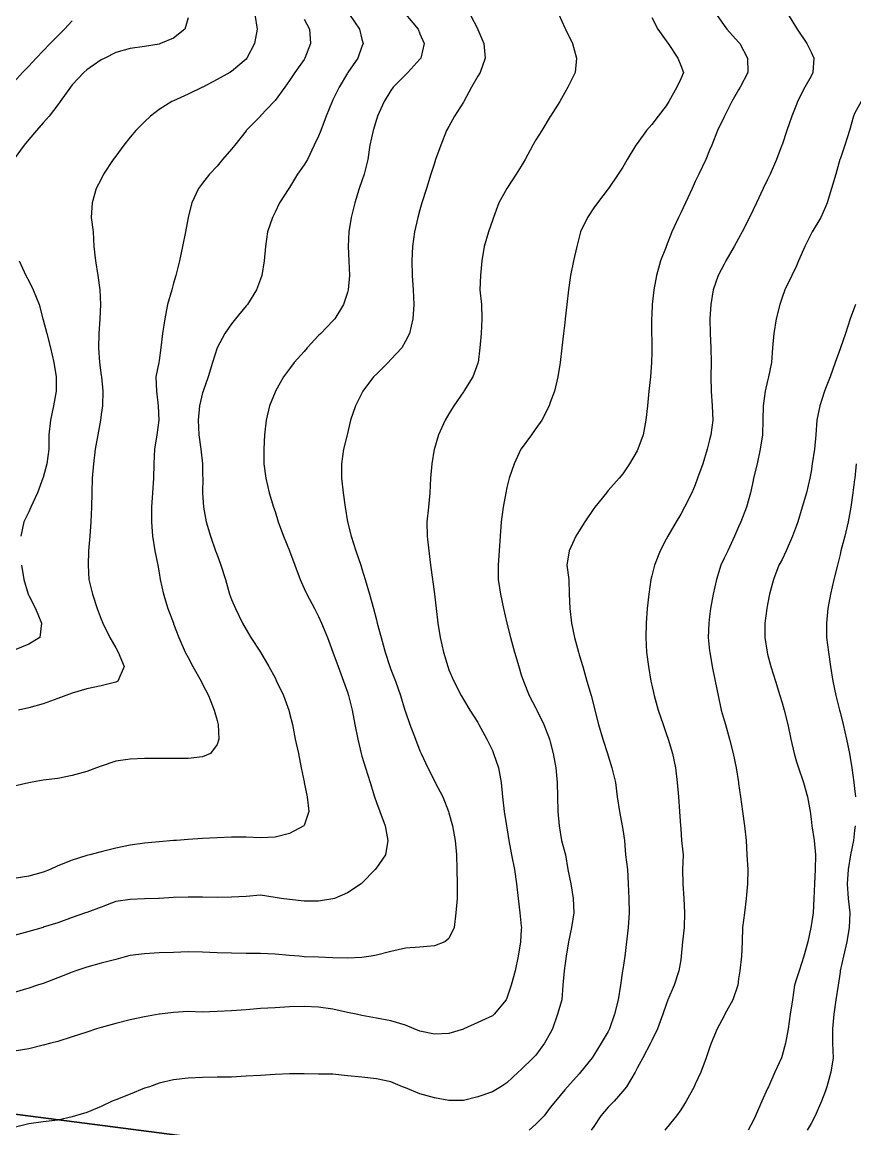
# Model space of a CAD drawing. Extents: x -729 to 771, y -779 to 721.
# Drawn here: x -155 to 34.1, y -413.4 to -162.1 of the extents above; entities that cross this region are included whole.
import ezdxf

# ---------------------------------------------------------------- set-up
doc = ezdxf.new("R2010")
doc.units = 0

msp = doc.modelspace()

# ---------------------------------------------------------------- linework, layer by layer
at = {"layer": 'CONTOURS'}
for points in [[(-80.6218, -160.3751, 296.472), (-78.329, -163.6646, 296.472), (-77.8009, -165.9524, 296.472), (-77.5333, -166.9541, 296.472), (-77.8009, -167.5986, 296.472), (-78.7438, -170.2436, 296.472), (-81.0113, -173.533, 296.472), (-81.0903, -173.6517, 296.472), (-82.9982, -176.8225, 296.472), (-84.3798, -179.7383, 296.472), (-84.5594, -180.112, 296.472), (-85.8931, -183.4015, 296.472), (-87.155, -186.6909, 296.472), (-87.6693, -187.9341, 296.472), (-88.6695, -189.9804, 296.472), (-90.1872, -193.2699, 296.472), (-90.9588, -194.469, 296.472), (-92.457, -196.5593, 296.472), (-94.2482, -199.6115, 296.472), (-94.4351, -199.8488, 296.472), (-96.5403, -203.1383, 296.472), (-97.5377, -205.217, 296.472), (-98.1324, -206.4278, 296.472), (-99.2771, -209.7172, 296.472), (-99.6769, -213.0067, 296.472), (-99.9942, -216.2962, 296.472), (-100.5484, -219.5857, 296.472), (-100.8272, -220.4504, 296.472), (-101.7366, -222.8751, 296.472), (-103.8144, -226.1646, 296.472), (-104.1167, -226.5207, 296.472), (-106.5422, -229.4541, 296.472), (-107.4061, -230.5746, 296.472), (-108.9291, -232.7436, 296.472), (-110.6956, -236.0047, 296.472), (-110.7081, -236.033, 296.472), (-111.7151, -239.3225, 296.472), (-112.7022, -242.612, 296.472), (-113.8809, -245.9015, 296.472), (-113.9851, -246.2485, 296.472), (-114.653, -249.1909, 296.472), (-114.9631, -252.4804, 296.472), (-114.8646, -255.7699, 296.472), (-114.3604, -259.0593, 296.472), (-114.0354, -262.3488, 296.472), (-113.9851, -264.839, 296.472), (-113.9666, -265.6383, 296.472), (-113.9793, -268.9278, 296.472), (-113.8049, -272.2172, 296.472), (-113.1533, -275.5067, 296.472), (-112.1677, -278.7962, 296.472), (-111.0313, -282.0857, 296.472), (-110.6956, -283.0488, 296.472), (-109.8679, -285.3751, 296.472), (-108.8179, -288.6646, 296.472), (-107.8523, -291.9541, 296.472), (-107.4061, -293.1389, 296.472), (-106.4943, -295.2436, 296.472), (-104.9037, -298.533, 296.472), (-104.1167, -300.0044, 296.472), (-103.015, -301.8225, 296.472), (-100.8592, -305.112, 296.472), (-100.8272, -305.1513, 296.472), (-98.9227, -308.4015, 296.472), (-97.5377, -310.9717, 296.472), (-97.1714, -311.6909, 296.472), (-95.6504, -314.9804, 296.472), (-94.4227, -318.2699, 296.472), (-94.2482, -318.9839, 296.472), (-93.5901, -321.5593, 296.472), (-92.9345, -324.8488, 296.472), (-92.2449, -328.1383, 296.472), (-91.5864, -331.4278, 296.472), (-90.9588, -334.5984, 296.472), (-90.9331, -334.7172, 296.472), (-90.2394, -338.0067, 296.472), (-89.8515, -341.2962, 296.472), (-90.9588, -344.5157, 296.472), (-91.0051, -344.5857, 296.472), (-94.2482, -346.3373, 296.472), (-97.5377, -347.1011, 296.472), (-100.8272, -347.2824, 296.472), (-104.1167, -347.1427, 296.472), (-107.4061, -347.1646, 296.472), (-110.6956, -347.2775, 296.472), (-113.9851, -347.4473, 296.472), (-117.2745, -347.6568, 296.472), (-119.9183, -347.8751, 296.472), (-120.564, -347.9217, 296.472), (-123.8535, -348.1705, 296.472), (-127.143, -348.5097, 296.472), (-130.4324, -348.9738, 296.472), (-133.7219, -349.6276, 296.472), (-137.0114, -350.5004, 296.472), (-139.6088, -351.1646, 296.472), (-140.3009, -351.3239, 296.472), (-143.5903, -352.3396, 296.472), (-146.8798, -353.6813, 296.472), (-148.5941, -354.4541, 296.472), (-150.1693, -355.0543, 296.472), (-153.4588, -355.9765, 296.472), (-156.7482, -356.5013, 296.472)], [(-67.834, -160.3751, 306.472), (-65.0585, -163.6646, 306.472), (-64.643, -164.7483, 306.472), (-63.7002, -166.9541, 306.472), (-64.4174, -170.2436, 306.472), (-64.643, -170.4915, 306.472), (-67.416, -173.533, 306.472), (-67.9324, -174.0049, 306.472), (-70.6901, -176.8225, 306.472), (-71.2219, -177.6214, 306.472), (-72.773, -180.112, 306.472), (-74.2728, -183.4015, 306.472), (-74.5114, -184.1652, 306.472), (-75.2899, -186.6909, 306.472), (-75.9932, -189.9804, 306.472), (-76.494, -193.2699, 306.472), (-77.3178, -196.5593, 306.472), (-77.8009, -198.0747, 306.472), (-78.4019, -199.8488, 306.472), (-79.4501, -203.1383, 306.472), (-80.2743, -206.4278, 306.472), (-80.8063, -209.7172, 306.472), (-80.9198, -213.0067, 306.472), (-80.7649, -216.2962, 306.472), (-80.6631, -219.5857, 306.472), (-80.9279, -222.8751, 306.472), (-81.0903, -223.4551, 306.472), (-81.9622, -226.1646, 306.472), (-83.9785, -229.4541, 306.472), (-84.3798, -229.9068, 306.472), (-87.1075, -232.7436, 306.472), (-87.6693, -233.258, 306.472), (-90.2723, -236.033, 306.472), (-90.9588, -236.8307, 306.472), (-93.168, -239.3225, 306.472), (-94.2482, -240.823, 306.472), (-95.587, -242.612, 306.472), (-97.4465, -245.9015, 306.472), (-97.5377, -246.124, 306.472), (-98.7575, -249.1909, 306.472), (-99.5403, -252.4804, 306.472), (-99.9042, -255.7699, 306.472), (-100.1088, -259.0593, 306.472), (-100.0472, -262.3488, 306.472), (-99.6283, -265.6383, 306.472), (-98.8817, -268.9278, 306.472), (-97.8701, -272.2172, 306.472), (-97.5377, -273.1968, 306.472), (-96.849, -275.5067, 306.472), (-95.6313, -278.7962, 306.472), (-94.2747, -282.0857, 306.472), (-94.2482, -282.1494, 306.472), (-93.0231, -285.3751, 306.472), (-91.8148, -288.6646, 306.472), (-90.9588, -290.658, 306.472), (-90.3305, -291.9541, 306.472), (-88.5623, -295.2436, 306.472), (-87.6693, -297.019, 306.472), (-86.9759, -298.533, 306.472), (-85.6297, -301.8225, 306.472), (-84.3798, -305.1103, 306.472), (-84.3793, -305.112, 306.472), (-83.1745, -308.4015, 306.472), (-81.9571, -311.6909, 306.472), (-81.0903, -314.2225, 306.472), (-80.8729, -314.9804, 306.472), (-80.0605, -318.2699, 306.472), (-79.3978, -321.5593, 306.472), (-78.7272, -324.8488, 306.472), (-77.9556, -328.1383, 306.472), (-77.8009, -328.7259, 306.472), (-77.0213, -331.4278, 306.472), (-75.9306, -334.7172, 306.472), (-74.986, -338.0067, 306.472), (-74.5114, -339.2852, 306.472), (-73.7167, -341.2962, 306.472), (-72.5254, -344.5857, 306.472), (-71.8975, -347.8751, 306.472), (-72.4641, -351.1646, 306.472), (-74.5114, -354.0646, 306.472), (-74.8203, -354.4541, 306.472), (-77.8009, -357.5634, 306.472), (-78.0152, -357.7436, 306.472), (-81.0903, -359.8113, 306.472), (-84.067, -361.033, 306.472), (-84.3798, -361.1372, 306.472), (-87.6693, -361.655, 306.472), (-90.9588, -361.6519, 306.472), (-94.2482, -361.3195, 306.472), (-96.1232, -361.033, 306.472), (-97.5377, -360.8134, 306.472), (-100.8272, -360.317, 306.472), (-104.1167, -360.597, 306.472), (-107.4061, -360.7753, 306.472), (-110.6956, -360.8058, 306.472), (-113.9851, -360.7554, 306.472), (-117.2745, -360.739, 306.472), (-120.564, -360.8667, 306.472), (-123.8535, -361.0291, 306.472), (-123.9956, -361.033, 306.472), (-127.143, -361.1234, 306.472), (-130.4324, -361.2593, 306.472), (-133.7219, -361.7076, 306.472), (-137.0114, -363.0038, 306.472), (-140.3009, -364.2249, 306.472), (-140.5583, -364.3225, 306.472), (-143.5903, -365.3964, 306.472), (-146.8798, -366.5987, 306.472), (-150.1693, -367.6078, 306.472), (-150.1839, -367.612, 306.472), (-153.4588, -368.5598, 306.472), (-156.7482, -369.4388, 306.472)], [(-53.2259, -160.3751, 316.472), (-51.5267, -163.6646, 316.472), (-51.4851, -163.7749, 316.472), (-50.1145, -166.9541, 316.472), (-49.8142, -170.2436, 316.472), (-50.9807, -173.533, 316.472), (-51.4851, -174.3423, 316.472), (-52.9124, -176.8225, 316.472), (-54.7008, -180.112, 316.472), (-54.7745, -180.2475, 316.472), (-56.7702, -183.4015, 316.472), (-58.064, -185.7607, 316.472), (-58.5728, -186.6909, 316.472), (-59.8992, -189.9804, 316.472), (-61.0682, -193.2699, 316.472), (-61.3535, -194.0974, 316.472), (-62.1354, -196.5593, 316.472), (-63.1503, -199.8488, 316.472), (-64.1874, -203.1383, 316.472), (-64.643, -204.6637, 316.472), (-65.1191, -206.4278, 316.472), (-65.8981, -209.7172, 316.472), (-66.3582, -213.0067, 316.472), (-66.4996, -216.2962, 316.472), (-66.4008, -219.5857, 316.472), (-66.1643, -222.8751, 316.472), (-65.9851, -226.1646, 316.472), (-66.2172, -229.4541, 316.472), (-67.0349, -232.7436, 316.472), (-67.9324, -234.5291, 316.472), (-68.7823, -236.033, 316.472), (-71.2219, -238.6919, 316.472), (-71.8469, -239.3225, 316.472), (-74.5114, -241.9706, 316.472), (-75.1681, -242.612, 316.472), (-77.5837, -245.9015, 316.472), (-77.8009, -246.3175, 316.472), (-79.2446, -249.1909, 316.472), (-80.37, -252.4804, 316.472), (-81.0903, -255.4848, 316.472), (-81.1588, -255.7699, 316.472), (-81.9957, -259.0593, 316.472), (-82.4716, -262.3488, 316.472), (-82.4346, -265.6383, 316.472), (-82.0682, -268.9278, 316.472), (-81.6231, -272.2172, 316.472), (-81.0903, -275.506, 316.472), (-81.0902, -275.5067, 316.472), (-80.2337, -278.7962, 316.472), (-79.1997, -282.0857, 316.472), (-78.0785, -285.3751, 316.472), (-77.8009, -286.2428, 316.472), (-77.0678, -288.6646, 316.472), (-76.0956, -291.9541, 316.472), (-75.158, -295.2436, 316.472), (-74.5114, -297.7847, 316.472), (-74.3102, -298.533, 316.472), (-73.4323, -301.8225, 316.472), (-72.5389, -305.112, 316.472), (-71.4418, -308.4015, 316.472), (-71.2219, -309.0293, 316.472), (-70.2086, -311.6909, 316.472), (-69.0609, -314.9804, 316.472), (-68.0711, -318.2699, 316.472), (-67.9324, -318.6934, 316.472), (-66.9112, -321.5593, 316.472), (-65.6801, -324.8488, 316.472), (-64.643, -327.5473, 316.472), (-64.3884, -328.1383, 316.472), (-62.8787, -331.4278, 316.472), (-61.3535, -334.3746, 316.472), (-61.1539, -334.7172, 316.472), (-59.4104, -338.0067, 316.472), (-58.1528, -341.2962, 316.472), (-58.064, -341.5974, 316.472), (-57.2365, -344.5857, 316.472), (-56.6085, -347.8751, 316.472), (-56.3364, -351.1646, 316.472), (-56.2886, -354.4541, 316.472), (-56.1655, -357.7436, 316.472), (-56.2056, -361.033, 316.472), (-56.4598, -364.3225, 316.472), (-56.8325, -367.612, 316.472), (-58.064, -370.1178, 316.472), (-59.0156, -370.9015, 316.472), (-61.3535, -371.8151, 316.472), (-64.643, -372.1151, 316.472), (-67.9324, -372.3711, 316.472), (-71.2219, -373.1243, 316.472), (-74.5114, -373.9596, 316.472), (-75.6931, -374.1909, 316.472), (-77.8009, -374.4746, 316.472), (-81.0903, -374.6381, 316.472), (-84.3798, -374.5037, 316.472), (-87.6693, -374.4185, 316.472), (-90.9588, -374.2708, 316.472), (-92.0475, -374.1909, 316.472), (-94.2482, -374.0066, 316.472), (-97.5377, -373.7191, 316.472), (-100.8272, -373.587, 316.472), (-104.1167, -373.5656, 316.472), (-107.4061, -373.5102, 316.472), (-110.6956, -373.3735, 316.472), (-113.9851, -373.2174, 316.472), (-117.2745, -373.1963, 316.472), (-120.564, -373.308, 316.472), (-123.8535, -373.422, 316.472), (-127.143, -373.6188, 316.472), (-130.4324, -374.0408, 316.472), (-131.0273, -374.1909, 316.472), (-133.7219, -374.9255, 316.472), (-137.0114, -375.7633, 316.472), (-140.3009, -376.6368, 316.472), (-142.7927, -377.4804, 316.472), (-143.5903, -377.7629, 316.472), (-146.8798, -379.0989, 316.472), (-150.1693, -380.3653, 316.472), (-151.4802, -380.7699, 316.472), (-153.4588, -381.3919, 316.472), (-156.7482, -382.4146, 316.472)], [(-33.1183, -160.3751, 326.472), (-31.7482, -163.3613, 326.472), (-31.5956, -163.6646, 326.472), (-29.971, -166.9541, 326.472), (-29.0663, -170.2436, 326.472), (-29.3726, -173.533, 326.472), (-31.0411, -176.8225, 326.472), (-31.7482, -178.0697, 326.472), (-32.9061, -180.112, 326.472), (-34.9687, -183.4015, 326.472), (-35.0377, -183.5023, 326.472), (-36.9522, -186.6909, 326.472), (-38.3272, -188.8272, 326.472), (-38.9839, -189.9804, 326.472), (-40.7358, -193.2699, 326.472), (-41.6167, -194.8075, 326.472), (-42.7643, -196.5593, 326.472), (-44.8958, -199.8488, 326.472), (-44.9061, -199.8668, 326.472), (-46.6936, -203.1383, 326.472), (-47.9536, -206.4278, 326.472), (-48.1956, -207.0788, 326.472), (-49.0754, -209.7172, 326.472), (-50.0353, -213.0067, 326.472), (-50.6156, -216.2962, 326.472), (-50.8894, -219.5857, 326.472), (-51.0196, -222.8751, 326.472), (-50.6614, -226.1646, 326.472), (-50.565, -229.4541, 326.472), (-50.7075, -232.7436, 326.472), (-51.0162, -236.033, 326.472), (-51.421, -239.3225, 326.472), (-51.4851, -239.5417, 326.472), (-52.5963, -242.612, 326.472), (-54.698, -245.9015, 326.472), (-54.7745, -246.0119, 326.472), (-56.9556, -249.1909, 326.472), (-58.064, -251.0176, 326.472), (-58.8811, -252.4804, 326.472), (-60.4272, -255.7699, 326.472), (-61.3535, -258.8885, 326.472), (-61.4074, -259.0593, 326.472), (-61.9454, -262.3488, 326.472), (-62.2213, -265.6383, 326.472), (-62.4117, -268.9278, 326.472), (-62.7116, -272.2172, 326.472), (-63.0448, -275.5067, 326.472), (-62.9948, -278.7962, 326.472), (-62.651, -282.0857, 326.472), (-62.2052, -285.3751, 326.472), (-61.8017, -288.6646, 326.472), (-61.3535, -291.8498, 326.472), (-61.3408, -291.9541, 326.472), (-60.9621, -295.2436, 326.472), (-60.5388, -298.533, 326.472), (-60.0059, -301.8225, 326.472), (-59.2777, -305.112, 326.472), (-58.3279, -308.4015, 326.472), (-58.064, -309.1479, 326.472), (-56.9452, -311.6909, 326.472), (-55.294, -314.9804, 326.472), (-54.7745, -315.8968, 326.472), (-53.3415, -318.2699, 326.472), (-51.4851, -321.0833, 326.472), (-51.228, -321.5593, 326.472), (-49.4147, -324.8488, 326.472), (-48.1956, -327.4536, 326.472), (-47.9048, -328.1383, 326.472), (-46.8266, -331.4278, 326.472), (-46.1698, -334.7172, 326.472), (-45.9162, -338.0067, 326.472), (-45.522, -341.2962, 326.472), (-44.988, -344.5857, 326.472), (-44.9061, -345.041, 326.472), (-44.4145, -347.8751, 326.472), (-43.8199, -351.1646, 326.472), (-43.1959, -354.4541, 326.472), (-42.7242, -357.7436, 326.472), (-42.3234, -361.033, 326.472), (-41.9248, -364.3225, 326.472), (-41.6167, -367.3289, 326.472), (-41.5876, -367.612, 326.472), (-41.6167, -368.1078, 326.472), (-41.7809, -370.9015, 326.472), (-42.3145, -374.1909, 326.472), (-43.0312, -377.4804, 326.472), (-43.9208, -380.7699, 326.472), (-44.9061, -383.7182, 326.472), (-45.0571, -384.0593, 326.472), (-47.7499, -387.3488, 326.472), (-48.1956, -387.7043, 326.472), (-51.4851, -389.2256, 326.472), (-54.637, -390.6383, 326.472), (-54.7745, -390.7077, 326.472), (-58.064, -391.7263, 326.472), (-61.3535, -391.877, 326.472), (-64.643, -391.1917, 326.472), (-65.9638, -390.6383, 326.472), (-67.9324, -389.8076, 326.472), (-71.2219, -388.8188, 326.472), (-74.5114, -388.229, 326.472), (-77.8009, -387.6235, 326.472), (-79.0857, -387.3488, 326.472), (-81.0903, -386.9115, 326.472), (-84.3798, -386.1535, 326.472), (-87.6693, -385.715, 326.472), (-90.9588, -385.5888, 326.472), (-94.2482, -385.6742, 326.472), (-97.5377, -385.8684, 326.472), (-100.8272, -386.0679, 326.472), (-104.1167, -386.3497, 326.472), (-107.4061, -386.559, 326.472), (-110.6956, -386.7552, 326.472), (-113.9851, -386.8872, 326.472), (-117.2745, -386.7297, 326.472), (-120.564, -386.9104, 326.472), (-123.7844, -387.3488, 326.472), (-123.8535, -387.3581, 326.472), (-127.143, -387.9582, 326.472), (-130.4324, -388.6493, 326.472), (-133.7219, -389.4813, 326.472), (-137.0114, -390.3448, 326.472), (-138.0661, -390.6383, 326.472), (-140.3009, -391.3916, 326.472), (-143.5903, -392.4852, 326.472), (-146.8798, -393.5183, 326.472), (-148.4334, -393.9278, 326.472), (-150.1693, -394.3975, 326.472), (-153.4588, -395.1689, 326.472), (-156.7482, -395.7509, 326.472)], [(-102.1147, -160.3751, 276.472), (-101.5878, -163.6646, 276.472), (-102.1676, -166.9541, 276.472), (-103.9352, -170.2436, 276.472), (-104.1167, -170.4632, 276.472), (-107.4061, -173.3104, 276.472), (-107.7799, -173.533, 276.472), (-110.6956, -175.1349, 276.472), (-113.9687, -176.8225, 276.472), (-113.9851, -176.8319, 276.472), (-117.2745, -178.4655, 276.472), (-120.564, -179.9361, 276.472), (-120.9701, -180.112, 276.472), (-123.8535, -181.9401, 276.472), (-125.8156, -183.4015, 276.472), (-127.143, -184.7017, 276.472), (-129.1683, -186.6909, 276.472), (-130.4324, -188.1754, 276.472), (-131.8439, -189.9804, 276.472), (-133.7219, -192.5007, 276.472), (-134.2635, -193.2699, 276.472), (-136.4618, -196.5593, 276.472), (-137.0114, -197.6996, 276.472), (-138.1347, -199.8488, 276.472), (-139.0755, -203.1383, 276.472), (-139.2534, -206.4278, 276.472), (-138.8414, -209.7172, 276.472), (-138.6482, -213.0067, 276.472), (-138.2812, -216.2962, 276.472), (-137.7832, -219.5857, 276.472), (-137.3542, -222.8751, 276.472), (-137.1892, -226.1646, 276.472), (-137.2952, -229.4541, 276.472), (-137.5603, -232.7436, 276.472), (-137.6073, -236.033, 276.472), (-137.3832, -239.3225, 276.472), (-137.0114, -242.3121, 276.472), (-136.972, -242.612, 276.472), (-136.628, -245.9015, 276.472), (-136.7453, -249.1909, 276.472), (-137.0114, -251.1712, 276.472), (-137.174, -252.4804, 276.472), (-137.7417, -255.7699, 276.472), (-138.3811, -259.0593, 276.472), (-138.7655, -262.3488, 276.472), (-139.0218, -265.6383, 276.472), (-139.1485, -268.9278, 276.472), (-139.2007, -272.2172, 276.472), (-139.3434, -275.5067, 276.472), (-139.5748, -278.7962, 276.472), (-139.8555, -282.0857, 276.472), (-139.9946, -285.3751, 276.472), (-139.7982, -288.6646, 276.472), (-138.9599, -291.9541, 276.472), (-137.9453, -295.2436, 276.472), (-137.0114, -297.6547, 276.472), (-136.6632, -298.533, 276.472), (-135.0393, -301.8225, 276.472), (-133.7219, -304.1243, 276.472), (-133.1561, -305.112, 276.472), (-131.8018, -308.4015, 276.472), (-133.2383, -311.6909, 276.472), (-133.7219, -311.9338, 276.472), (-137.0114, -312.7454, 276.472), (-140.3009, -313.4801, 276.472), (-143.5903, -314.4595, 276.472), (-145.0723, -314.9804, 276.472), (-146.8798, -315.6326, 276.472), (-150.1693, -316.8439, 276.472), (-153.4588, -317.7514, 276.472), (-155.7907, -318.2699, 276.472)], [(2.6905, -160.3751, 346.472), (4.436, -162.8748, 346.472), (5.0473, -163.6646, 346.472), (7.7255, -166.5963, 346.472), (7.994, -166.9541, 346.472), (9.7381, -170.2436, 346.472), (9.8098, -173.533, 346.472), (8.0684, -176.8225, 346.472), (7.7255, -177.4724, 346.472), (6.2031, -180.112, 346.472), (4.512, -183.4015, 346.472), (4.436, -183.5825, 346.472), (2.9452, -186.6909, 346.472), (1.625, -189.9804, 346.472), (1.1465, -191.1314, 346.472), (0.2634, -193.2699, 346.472), (-1.3235, -196.5593, 346.472), (-2.143, -198.2964, 346.472), (-2.8465, -199.8488, 346.472), (-4.3731, -203.1383, 346.472), (-5.4324, -205.357, 346.472), (-5.8936, -206.4278, 346.472), (-7.4213, -209.7172, 346.472), (-8.6924, -213.0067, 346.472), (-8.7219, -213.1024, 346.472), (-10.0165, -216.2962, 346.472), (-10.9252, -219.5857, 346.472), (-11.5299, -222.8751, 346.472), (-11.9274, -226.1646, 346.472), (-12.0114, -228.5215, 346.472), (-12.0496, -229.4541, 346.472), (-12.0293, -232.7436, 346.472), (-12.0114, -234.1647, 346.472), (-11.9911, -236.033, 346.472), (-12.0114, -237.0618, 346.472), (-12.0691, -239.3225, 346.472), (-12.3191, -242.612, 346.472), (-12.6353, -245.9015, 346.472), (-12.9678, -249.1909, 346.472), (-13.3458, -252.4804, 346.472), (-13.9389, -255.7699, 346.472), (-15.15, -259.0593, 346.472), (-15.3009, -259.3839, 346.472), (-17.0308, -262.3488, 346.472), (-18.5903, -264.6148, 346.472), (-19.425, -265.6383, 346.472), (-21.8798, -268.4222, 346.472), (-22.2682, -268.9278, 346.472), (-24.9199, -272.2172, 346.472), (-25.1693, -272.5332, 346.472), (-27.1713, -275.5067, 346.472), (-28.4588, -277.6161, 346.472), (-29.2115, -278.7962, 346.472), (-30.7376, -282.0857, 346.472), (-31.296, -285.3751, 346.472), (-30.84, -288.6646, 346.472), (-30.7623, -291.9541, 346.472), (-30.6148, -295.2436, 346.472), (-30.2218, -298.533, 346.472), (-29.5029, -301.8225, 346.472), (-28.6331, -305.112, 346.472), (-28.4588, -305.6977, 346.472), (-27.6773, -308.4015, 346.472), (-26.7105, -311.6909, 346.472), (-25.7595, -314.9804, 346.472), (-25.1693, -317.3111, 346.472), (-24.9218, -318.2699, 346.472), (-24.1151, -321.5593, 346.472), (-23.071, -324.8488, 346.472), (-22.0195, -328.1383, 346.472), (-21.8798, -328.6345, 346.472), (-21.0276, -331.4278, 346.472), (-20.2595, -334.7172, 346.472), (-19.8521, -338.0067, 346.472), (-19.3542, -341.2962, 346.472), (-18.7421, -344.5857, 346.472), (-18.5903, -345.4024, 346.472), (-18.1909, -347.8751, 346.472), (-17.9325, -351.1646, 346.472), (-17.4991, -354.4541, 346.472), (-17.3255, -357.7436, 346.472), (-17.2291, -361.033, 346.472), (-17.1555, -364.3225, 346.472), (-17.3326, -367.612, 346.472), (-17.6969, -370.9015, 346.472), (-18.1471, -374.1909, 346.472), (-18.5903, -377.1782, 346.472), (-18.6327, -377.4804, 346.472), (-19.1324, -380.7699, 346.472), (-19.6131, -384.0593, 346.472), (-20.4242, -387.3488, 346.472), (-21.6114, -390.6383, 346.472), (-21.8798, -391.2365, 346.472), (-23.5026, -393.9278, 346.472), (-25.1693, -396.6205, 346.472), (-25.5364, -397.2172, 346.472), (-28.1585, -400.5067, 346.472), (-28.4588, -400.8356, 346.472), (-31.0959, -403.7962, 346.472), (-31.7482, -404.5203, 346.472), (-33.842, -407.0857, 346.472), (-35.0377, -408.5409, 346.472), (-36.4609, -410.3751, 346.472), (-38.3272, -412.2995, 346.472), (-39.8525, -413.6646, 346.472)], [(18.9915, -160.3751, 356.472), (20.8833, -163.4629, 356.472), (21.0039, -163.6646, 356.472), (23.1856, -166.9541, 356.472), (24.1728, -168.8635, 356.472), (24.7669, -170.2436, 356.472), (24.5776, -173.533, 356.472), (24.1728, -174.353, 356.472), (22.7349, -176.8225, 356.472), (21.1237, -180.112, 356.472), (20.8833, -180.7491, 356.472), (19.8175, -183.4015, 356.472), (18.6769, -186.6909, 356.472), (17.5939, -189.9061, 356.472), (17.5675, -189.9804, 356.472), (16.3386, -193.2699, 356.472), (14.8954, -196.5593, 356.472), (14.3044, -197.8025, 356.472), (13.2951, -199.8488, 356.472), (11.7513, -203.1383, 356.472), (11.0149, -204.6837, 356.472), (10.1657, -206.4278, 356.472), (8.5306, -209.7172, 356.472), (7.7255, -211.2036, 356.472), (6.7284, -213.0067, 356.472), (4.8302, -216.2962, 356.472), (4.436, -217.0676, 356.472), (3.1063, -219.5857, 356.472), (1.9742, -222.8751, 356.472), (1.4292, -226.1646, 356.472), (1.2247, -229.4541, 356.472), (1.2595, -232.7436, 356.472), (1.4158, -236.033, 356.472), (1.4545, -239.3225, 356.472), (1.4362, -242.612, 356.472), (1.5103, -245.9015, 356.472), (1.6805, -249.1909, 356.472), (1.843, -252.4804, 356.472), (1.4124, -255.7699, 356.472), (1.1465, -256.9206, 356.472), (0.586, -259.0593, 356.472), (-0.4319, -262.3488, 356.472), (-1.5861, -265.6383, 356.472), (-2.143, -267.1037, 356.472), (-2.9304, -268.9278, 356.472), (-4.5622, -272.2172, 356.472), (-5.4324, -273.7872, 356.472), (-6.4208, -275.5067, 356.472), (-8.3606, -278.7962, 356.472), (-8.7219, -279.4777, 356.472), (-10.0545, -282.0857, 356.472), (-11.3686, -285.3751, 356.472), (-12.0114, -287.7939, 356.472), (-12.2368, -288.6646, 356.472), (-12.6777, -291.9541, 356.472), (-13.0075, -295.2436, 356.472), (-13.2344, -298.533, 356.472), (-13.308, -301.8225, 356.472), (-13.1624, -305.112, 356.472), (-12.7415, -308.4015, 356.472), (-12.1958, -311.6909, 356.472), (-12.0114, -312.5851, 356.472), (-11.4831, -314.9804, 356.472), (-10.5297, -318.2699, 356.472), (-9.4435, -321.5593, 356.472), (-8.7219, -323.633, 356.472), (-8.2828, -324.8488, 356.472), (-7.285, -328.1383, 356.472), (-6.6085, -331.4278, 356.472), (-6.2401, -334.7172, 356.472), (-5.9369, -338.0067, 356.472), (-5.6985, -341.2962, 356.472), (-5.4859, -344.5857, 356.472), (-5.4324, -345.2681, 356.472), (-5.237, -347.8751, 356.472), (-4.8739, -351.1646, 356.472), (-5.0392, -354.4541, 356.472), (-4.9798, -357.7436, 356.472), (-4.7474, -361.033, 356.472), (-4.5535, -364.3225, 356.472), (-4.658, -367.612, 356.472), (-5.031, -370.9015, 356.472), (-5.3219, -374.1909, 356.472), (-5.4324, -374.958, 356.472), (-5.8253, -377.4804, 356.472), (-6.887, -380.7699, 356.472), (-8.3419, -384.0593, 356.472), (-8.7219, -385.1041, 356.472), (-9.4572, -387.3488, 356.472), (-10.7312, -390.6383, 356.472), (-12.0114, -393.316, 356.472), (-12.2979, -393.9278, 356.472), (-14.0432, -397.2172, 356.472), (-15.3009, -399.5562, 356.472), (-15.7758, -400.5067, 356.472), (-17.7673, -403.7962, 356.472), (-18.5903, -404.8285, 356.472), (-20.5288, -407.0857, 356.472), (-21.8798, -408.4668, 356.472), (-23.5266, -410.3751, 356.472), (-25.1693, -412.8599, 356.472), (-25.7224, -413.6646, 356.472)], [(-12.0114, -161.0545, 336.472), (-10.582, -163.6646, 336.472), (-8.7219, -166.2831, 336.472), (-8.29, -166.9541, 336.472), (-6.0948, -170.2436, 336.472), (-5.4324, -171.903, 336.472), (-4.8222, -173.533, 336.472), (-5.4324, -174.935, 336.472), (-6.3174, -176.8225, 336.472), (-8.1538, -180.112, 336.472), (-8.7219, -181.0793, 336.472), (-10.5174, -183.4015, 336.472), (-12.0114, -185.2996, 336.472), (-13.1736, -186.6909, 336.472), (-15.3009, -189.6034, 336.472), (-15.5924, -189.9804, 336.472), (-17.5697, -193.2699, 336.472), (-18.5903, -195.0269, 336.472), (-19.6361, -196.5593, 336.472), (-21.8287, -199.8488, 336.472), (-21.8798, -199.9262, 336.472), (-24.2882, -203.1383, 336.472), (-25.1693, -204.2421, 336.472), (-26.5576, -206.4278, 336.472), (-28.1622, -209.7172, 336.472), (-28.4588, -210.9092, 336.472), (-29.0253, -213.0067, 336.472), (-29.7719, -216.2962, 336.472), (-30.4315, -219.5857, 336.472), (-30.8878, -222.8751, 336.472), (-31.2838, -226.1646, 336.472), (-31.6379, -229.4541, 336.472), (-31.7482, -230.3826, 336.472), (-32.0198, -232.7436, 336.472), (-32.4193, -236.033, 336.472), (-32.7891, -239.3225, 336.472), (-33.307, -242.612, 336.472), (-34.0991, -245.9015, 336.472), (-35.0377, -248.4465, 336.472), (-35.2959, -249.1909, 336.472), (-36.9698, -252.4804, 336.472), (-38.3272, -254.3073, 336.472), (-39.3008, -255.7699, 336.472), (-41.6167, -258.9235, 336.472), (-41.7082, -259.0593, 336.472), (-43.2523, -262.3488, 336.472), (-44.3849, -265.6383, 336.472), (-44.9061, -267.7542, 336.472), (-45.1636, -268.9278, 336.472), (-45.7729, -272.2172, 336.472), (-46.1949, -275.5067, 336.472), (-46.4263, -278.7962, 336.472), (-46.6433, -282.0857, 336.472), (-46.8697, -285.3751, 336.472), (-46.8482, -288.6646, 336.472), (-46.3431, -291.9541, 336.472), (-45.6852, -295.2436, 336.472), (-44.9061, -298.5225, 336.472), (-44.9037, -298.533, 336.472), (-44.0558, -301.8225, 336.472), (-43.1586, -305.112, 336.472), (-42.1895, -308.4015, 336.472), (-41.6167, -310.2559, 336.472), (-41.1425, -311.6909, 336.472), (-39.8039, -314.9804, 336.472), (-38.3272, -317.8564, 336.472), (-38.0966, -318.2699, 336.472), (-36.5356, -321.5593, 336.472), (-35.225, -324.8488, 336.472), (-35.0377, -325.4566, 336.472), (-34.3869, -328.1383, 336.472), (-33.8151, -331.4278, 336.472), (-33.4849, -334.7172, 336.472), (-33.3821, -338.0067, 336.472), (-33.3052, -341.2962, 336.472), (-33.0363, -344.5857, 336.472), (-32.4602, -347.8751, 336.472), (-31.7482, -350.6234, 336.472), (-31.6178, -351.1646, 336.472), (-31.0325, -354.4541, 336.472), (-30.3628, -357.7436, 336.472), (-29.8113, -361.033, 336.472), (-29.6633, -364.3225, 336.472), (-30.2307, -367.612, 336.472), (-30.9226, -370.9015, 336.472), (-31.4623, -374.1909, 336.472), (-31.7482, -376.3137, 336.472), (-31.8836, -377.4804, 336.472), (-32.194, -380.7699, 336.472), (-32.4348, -384.0593, 336.472), (-33.4062, -387.3488, 336.472), (-34.5556, -390.6383, 336.472), (-35.0377, -391.6074, 336.472), (-36.3318, -393.9278, 336.472), (-38.3272, -396.6283, 336.472), (-38.8913, -397.2172, 336.472), (-41.6167, -399.9023, 336.472), (-42.3589, -400.5067, 336.472), (-44.9061, -402.9478, 336.472), (-46.2395, -403.7962, 336.472), (-48.1956, -404.9346, 336.472), (-51.4851, -406.1127, 336.472), (-54.7745, -406.9309, 336.472), (-58.064, -406.8948, 336.472), (-61.3535, -406.3233, 336.472), (-64.643, -405.4068, 336.472), (-67.9324, -404.0653, 336.472), (-68.5975, -403.7962, 336.472), (-71.2219, -402.6708, 336.472), (-74.5114, -401.9711, 336.472), (-77.8009, -401.5929, 336.472), (-81.0903, -401.2997, 336.472), (-84.3798, -400.9715, 336.472), (-87.6693, -400.959, 336.472), (-90.9588, -400.8878, 336.472), (-94.2482, -400.9022, 336.472), (-97.5377, -401.0547, 336.472), (-100.8272, -401.2323, 336.472), (-104.1167, -401.4279, 336.472), (-107.4061, -401.5987, 336.472), (-110.6956, -401.6636, 336.472), (-113.9851, -401.6824, 336.472), (-117.2745, -401.8843, 336.472), (-120.564, -402.2426, 336.472), (-123.8535, -402.991, 336.472), (-126.0676, -403.7962, 336.472), (-127.143, -404.1568, 336.472), (-130.4324, -405.4698, 336.472), (-133.7219, -406.7442, 336.472), (-134.4815, -407.0857, 336.472), (-137.0114, -408.3033, 336.472), (-140.3009, -409.6295, 336.472), (-142.8144, -410.3751, 336.472), (-143.5903, -410.6257, 336.472), (-146.8798, -411.3559, 336.472), (-150.1693, -411.7446, 336.472), (-153.4588, -412.2069, 336.472), (-156.7482, -413.0729, 336.472)], [(-117.2745, -161.0749, 266.472), (-117.9887, -163.6646, 266.472), (-120.564, -165.7042, 266.472), (-123.5406, -166.9541, 266.472), (-123.8535, -167.0554, 266.472), (-127.143, -167.586, 266.472), (-130.4324, -168.0536, 266.472), (-133.7219, -169.0025, 266.472), (-136.2176, -170.2436, 266.472), (-137.0114, -170.6545, 266.472), (-140.3009, -172.9275, 266.472), (-140.932, -173.533, 266.472), (-143.5903, -176.341, 266.472), (-143.9908, -176.8225, 266.472), (-146.3565, -180.112, 266.472), (-146.8798, -180.8166, 266.472), (-148.8567, -183.4015, 266.472), (-150.1693, -184.968, 266.472), (-151.7105, -186.6909, 266.472), (-153.4588, -188.7552, 266.472), (-154.4943, -189.9804, 266.472), (-156.7482, -193.1382, 266.472)], [(-90.9588, -161.4368, 286.472), (-89.6829, -163.6646, 286.472), (-89.4926, -166.9541, 286.472), (-90.7623, -170.2436, 286.472), (-90.9588, -170.5401, 286.472), (-93.0122, -173.533, 286.472), (-94.2482, -175.3411, 286.472), (-95.3354, -176.8225, 286.472), (-97.5377, -179.8932, 286.472), (-97.7228, -180.112, 286.472), (-100.8272, -183.3611, 286.472), (-100.8711, -183.4015, 286.472), (-104.0659, -186.6909, 286.472), (-104.1167, -186.7544, 286.472), (-106.6736, -189.9804, 286.472), (-107.4061, -190.9467, 286.472), (-109.4437, -193.2699, 286.472), (-110.6956, -194.7556, 286.472), (-112.4058, -196.5593, 286.472), (-113.9851, -198.608, 286.472), (-114.9072, -199.8488, 286.472), (-116.463, -203.1383, 286.472), (-117.2745, -206.3393, 286.472), (-117.2969, -206.4278, 286.472), (-117.891, -209.7172, 286.472), (-118.535, -213.0067, 286.472), (-119.2259, -216.2962, 286.472), (-120.063, -219.5857, 286.472), (-120.564, -221.3368, 286.472), (-120.9776, -222.8751, 286.472), (-121.9605, -226.1646, 286.472), (-122.5507, -229.4541, 286.472), (-123.0531, -232.7436, 286.472), (-123.4773, -236.033, 286.472), (-123.8535, -238.8894, 286.472), (-123.9218, -239.3225, 286.472), (-124.5812, -242.612, 286.472), (-124.4442, -245.9015, 286.472), (-124.0426, -249.1909, 286.472), (-123.9322, -252.4804, 286.472), (-124.3736, -255.7699, 286.472), (-124.919, -259.0593, 286.472), (-125.0406, -262.3488, 286.472), (-125.1641, -265.6383, 286.472), (-125.3616, -268.9278, 286.472), (-125.5776, -272.2172, 286.472), (-125.5763, -275.5067, 286.472), (-125.3266, -278.7962, 286.472), (-124.7952, -282.0857, 286.472), (-124.1558, -285.3751, 286.472), (-123.8535, -287.1137, 286.472), (-123.5811, -288.6646, 286.472), (-122.827, -291.9541, 286.472), (-121.8436, -295.2436, 286.472), (-120.6251, -298.533, 286.472), (-120.564, -298.6794, 286.472), (-119.4073, -301.8225, 286.472), (-117.9056, -305.112, 286.472), (-117.2745, -306.3645, 286.472), (-116.1785, -308.4015, 286.472), (-114.3185, -311.6909, 286.472), (-113.9851, -312.3615, 286.472), (-112.6715, -314.9804, 286.472), (-111.3784, -318.2699, 286.472), (-110.6956, -320.6512, 286.472), (-110.4121, -321.5593, 286.472), (-110.2692, -324.8488, 286.472), (-110.6956, -326.1234, 286.472), (-112.2027, -328.1383, 286.472), (-113.9851, -328.9113, 286.472), (-117.2745, -329.2549, 286.472), (-120.564, -329.2427, 286.472), (-123.8535, -329.2477, 286.472), (-127.143, -329.2468, 286.472), (-130.4324, -329.392, 286.472), (-133.7219, -329.8926, 286.472), (-137.0114, -331.0435, 286.472), (-138.0476, -331.4278, 286.472), (-140.3009, -332.2104, 286.472), (-143.5903, -333.146, 286.472), (-146.8798, -333.799, 286.472), (-150.1693, -334.2169, 286.472), (-153.0552, -334.7172, 286.472), (-153.4588, -334.7943, 286.472), (-156.7482, -335.5733, 286.472)], [(-143.5903, -161.7953, 256.472), (-145.3333, -163.6646, 256.472), (-146.8798, -165.1537, 256.472), (-148.6286, -166.9541, 256.472), (-150.1693, -168.5622, 256.472), (-151.8095, -170.2436, 256.472), (-153.4588, -172.0807, 256.472), (-154.9026, -173.533, 256.472), (-156.7482, -175.643, 256.472)], [(35.5689, -180.112, 366.472), (34.0412, -182.8504, 366.472), (33.8059, -183.4015, 366.472), (32.8892, -186.6909, 366.472), (31.8474, -189.9804, 366.472), (30.7518, -193.1795, 366.472), (30.7244, -193.2699, 366.472), (29.7614, -196.5593, 366.472), (28.8312, -199.8488, 366.472), (27.8656, -203.1383, 366.472), (27.4623, -203.9874, 366.472), (26.3907, -206.4278, 366.472), (24.4007, -209.7172, 366.472), (24.1728, -210.1404, 366.472), (22.7816, -213.0067, 366.472), (21.3558, -216.2962, 366.472), (20.8833, -217.4149, 366.472), (19.7802, -219.5857, 366.472), (18.2227, -222.8751, 366.472), (17.5939, -224.6065, 366.472), (17.0637, -226.1646, 366.472), (16.2847, -229.4541, 366.472), (15.7568, -232.7436, 366.472), (15.4083, -236.033, 366.472), (15.2231, -239.3225, 366.472), (14.5235, -242.612, 366.472), (14.3044, -243.5174, 366.472), (13.7776, -245.9015, 366.472), (13.2832, -249.1909, 366.472), (13.2119, -252.4804, 366.472), (13.1388, -255.7699, 366.472), (12.6453, -259.0593, 366.472), (11.9168, -262.3488, 366.472), (11.1216, -265.6383, 366.472), (11.0149, -266.1439, 366.472), (10.4337, -268.9278, 366.472), (9.5198, -272.2172, 366.472), (8.2496, -275.5067, 366.472), (7.7255, -276.6444, 366.472), (6.7661, -278.7962, 366.472), (5.2433, -282.0857, 366.472), (4.436, -283.82, 366.472), (3.6645, -285.3751, 366.472), (2.722, -288.6646, 366.472), (1.9531, -291.9541, 366.472), (1.3592, -295.2436, 366.472), (1.1465, -297.0409, 366.472), (0.9568, -298.533, 366.472), (0.7973, -301.8225, 366.472), (1.1465, -304.8636, 366.472), (1.1728, -305.112, 366.472), (1.7369, -308.4015, 366.472), (2.3791, -311.6909, 366.472), (3.0463, -314.9804, 366.472), (3.7638, -318.2699, 366.472), (4.436, -320.5613, 366.472), (4.7325, -321.5593, 366.472), (5.6725, -324.8488, 366.472), (6.5064, -328.1383, 366.472), (7.1832, -331.4278, 366.472), (7.7022, -334.7172, 366.472), (7.7255, -334.9141, 366.472), (8.1335, -338.0067, 366.472), (8.6114, -341.2962, 366.472), (9.0727, -344.5857, 366.472), (9.4237, -347.8751, 366.472), (9.6082, -351.1646, 366.472), (9.7799, -354.4541, 366.472), (9.7081, -357.7436, 366.472), (9.4472, -361.033, 366.472), (9.0611, -364.3225, 366.472), (8.5912, -367.612, 366.472), (8.5579, -370.9015, 366.472), (8.3889, -374.1909, 366.472), (8.0087, -377.4804, 366.472), (7.7255, -379.3319, 366.472), (7.5285, -380.7699, 366.472), (6.376, -384.0593, 366.472), (4.5982, -387.3488, 366.472), (4.436, -387.6696, 366.472), (2.8443, -390.6383, 366.472), (1.507, -393.9278, 366.472), (1.1465, -395.0029, 366.472), (0.3628, -397.2172, 366.472), (-0.8623, -400.5067, 366.472), (-2.143, -403.254, 366.472), (-2.3955, -403.7962, 366.472), (-4.1689, -407.0857, 366.472), (-5.4324, -409.0599, 366.472), (-6.3942, -410.3751, 366.472), (-8.7219, -413.2762, 366.472), (-9.0445, -413.6646, 366.472)], [(-155.6257, -216.2962, 266.472), (-154.1248, -219.5857, 266.472), (-153.4588, -220.8526, 266.472), (-152.4751, -222.8751, 266.472), (-151.1034, -226.1646, 266.472), (-150.2251, -229.4541, 266.472), (-150.1693, -229.6729, 266.472), (-149.3354, -232.7436, 266.472), (-148.5133, -236.033, 266.472), (-147.7885, -239.3225, 266.472), (-147.1959, -242.612, 266.472), (-147.2014, -245.9015, 266.472), (-147.8121, -249.1909, 266.472), (-148.5008, -252.4804, 266.472), (-148.9092, -255.7699, 266.472), (-148.9121, -259.0593, 266.472), (-149.362, -262.3488, 266.472), (-150.1693, -265.4394, 266.472), (-150.2229, -265.6383, 266.472), (-151.4397, -268.9278, 266.472), (-152.992, -272.2172, 266.472), (-153.4588, -273.2295, 266.472), (-154.5869, -275.5067, 266.472), (-155.2218, -278.7962, 266.472)], [(34.278, -226.1646, 376.472), (34.0412, -226.7731, 376.472), (33.0891, -229.4541, 376.472), (31.9916, -232.7436, 376.472), (30.8328, -236.033, 376.472), (30.7518, -236.247, 376.472), (29.6695, -239.3225, 376.472), (28.4834, -242.612, 376.472), (27.4623, -245.2784, 376.472), (27.2334, -245.9015, 376.472), (26.1312, -249.1909, 376.472), (25.4907, -252.4804, 376.472), (25.2811, -255.7699, 376.472), (24.9171, -259.0593, 376.472), (24.459, -262.3488, 376.472), (24.1728, -264.072, 376.472), (23.8713, -265.6383, 376.472), (23.1704, -268.9278, 376.472), (22.1829, -272.2172, 376.472), (21.1657, -275.5067, 376.472), (20.8833, -276.3485, 376.472), (19.9603, -278.7962, 376.472), (18.5467, -282.0857, 376.472), (17.5939, -284.0635, 376.472), (16.8501, -285.3751, 376.472), (15.6076, -288.6646, 376.472), (14.7449, -291.9541, 376.472), (14.3044, -294.303, 376.472), (14.1284, -295.2436, 376.472), (13.7051, -298.533, 376.472), (13.666, -301.8225, 376.472), (14.1815, -305.112, 376.472), (14.3044, -305.5685, 376.472), (15.0632, -308.4015, 376.472), (16.0925, -311.6909, 376.472), (17.0785, -314.9804, 376.472), (17.5939, -316.6624, 376.472), (18.0578, -318.2699, 376.472), (18.8946, -321.5593, 376.472), (19.5963, -324.8488, 376.472), (20.3282, -328.1383, 376.472), (20.8833, -330.0234, 376.472), (21.3379, -331.4278, 376.472), (22.4904, -334.7172, 376.472), (23.3774, -338.0067, 376.472), (23.9338, -341.2962, 376.472), (24.1728, -343.0522, 376.472), (24.3792, -344.5857, 376.472), (24.8457, -347.8751, 376.472), (25.2001, -351.1646, 376.472), (25.1181, -354.4541, 376.472), (24.9617, -357.7436, 376.472), (24.8123, -361.033, 376.472), (24.6581, -364.3225, 376.472), (24.1728, -367.2885, 376.472), (24.1086, -367.612, 376.472), (23.4506, -370.9015, 376.472), (22.5399, -374.1909, 376.472), (21.4735, -377.4804, 376.472), (20.8833, -379.3369, 376.472), (20.3964, -380.7699, 376.472), (19.9242, -384.0593, 376.472), (19.4523, -387.3488, 376.472), (18.9765, -390.6383, 376.472), (18.3797, -393.9278, 376.472), (17.5939, -396.7099, 376.472), (17.4259, -397.2172, 376.472), (15.92, -400.5067, 376.472), (14.4745, -403.7962, 376.472), (14.3044, -404.1958, 376.472), (13.0118, -407.0857, 376.472), (11.5911, -410.3751, 376.472), (11.0149, -411.5741, 376.472), (9.8892, -413.6646, 376.472)], [(34.4512, -262.3488, 386.472), (34.0823, -265.6383, 386.472), (34.0412, -265.947, 386.472), (33.6432, -268.9278, 386.472), (33.2357, -272.2172, 386.472), (32.5809, -275.5067, 386.472), (31.8135, -278.7962, 386.472), (30.9704, -282.0857, 386.472), (30.7518, -282.986, 386.472), (30.1888, -285.3751, 386.472), (29.3705, -288.6646, 386.472), (28.6045, -291.9541, 386.472), (27.9708, -295.2436, 386.472), (27.6525, -298.533, 386.472), (27.7079, -301.8225, 386.472), (28.1197, -305.112, 386.472), (28.571, -308.4015, 386.472), (29.1041, -311.6909, 386.472), (29.8075, -314.9804, 386.472), (30.6213, -318.2699, 386.472), (30.7518, -318.7436, 386.472), (31.4757, -321.5593, 386.472), (32.2021, -324.8488, 386.472), (32.8643, -328.1383, 386.472), (33.4485, -331.4278, 386.472), (33.9006, -334.7172, 386.472), (34.0412, -336.0781, 386.472), (34.2456, -338.0067, 386.472)], [(-155.1128, -285.3751, 266.472), (-154.5896, -288.6646, 266.472), (-153.5983, -291.9541, 266.472), (-153.4588, -292.2459, 266.472), (-151.911, -295.2436, 266.472), (-150.5333, -298.533, 266.472), (-150.9311, -301.8225, 266.472), (-153.4588, -303.2929, 266.472), (-156.7482, -304.6927, 266.472)], [(34.1939, -344.5857, 386.472), (34.0412, -345.6569, 386.472), (33.7883, -347.8751, 386.472), (33.1346, -351.1646, 386.472), (32.5887, -354.4541, 386.472), (32.3912, -357.7436, 386.472), (32.5666, -361.033, 386.472), (33.0016, -364.3225, 386.472), (32.8331, -367.612, 386.472), (32.2809, -370.9015, 386.472), (31.5561, -374.1909, 386.472), (30.8099, -377.4804, 386.472), (30.7518, -377.8229, 386.472), (30.3161, -380.7699, 386.472), (29.7629, -384.0593, 386.472), (29.3119, -387.3488, 386.472), (29.0721, -390.6383, 386.472), (29.0609, -393.9278, 386.472), (29.1681, -397.2172, 386.472), (28.6765, -400.5067, 386.472), (27.7699, -403.7962, 386.472), (27.4623, -404.731, 386.472), (26.5469, -407.0857, 386.472), (25.1038, -410.3751, 386.472), (24.1728, -412.1436, 386.472), (23.2842, -413.6646, 386.472)]]:
    msp.add_polyline3d(points, dxfattribs=at)
at = {"layer": 'PARCELS'}
for points in [[(443.7164, 334.9813, 388.8843), (441.2043, 154.4185, 431.992), (440.7419, 121.1638, 441.7505), (440.3559, 88.5738, 453.1305), (433.5435, -486.4852, 491.4064), (388.8977, -480.7023, 507.2759), (356.7177, -476.5346, 517.7943), (324.8154, -472.4002, 526.4974), (108.8107, -444.4197, 451.9422), (-390.4601, -379.7509, 270.9095), (-390.0732, 54.7049, 154.9027), (-383.8169, 64.031, 155.5624), (-389.9981, 138.5055, 130.9682), (-389.7234, 448.0735, 166.4293), (443.7164, 334.9813, 388.8843)], [(-641.3198, -400.9408, 218.3642), (-667.9734, -343.8082, 217.8417), (-390.4601, -379.7509, 270.9095), (108.8107, -444.4197, 451.9422)]]:
    msp.add_polyline3d(points, dxfattribs=at)

doc.saveas('drawing.dxf')
